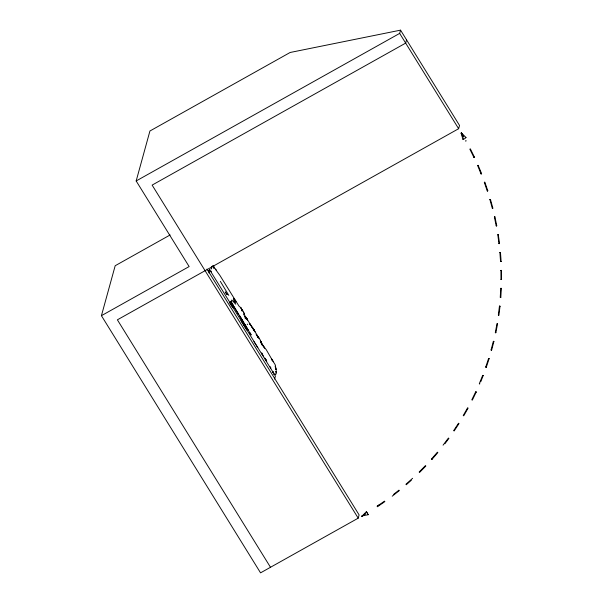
<?xml version="1.0" encoding="UTF-8"?>
<svg xmlns="http://www.w3.org/2000/svg" width="603" height="603" viewBox="0 0 603 603"><rect width="100%" height="100%" fill="white"/><g stroke="black" fill="none" stroke-linecap="round" stroke-linejoin="round"><path stroke-width="0.9" d="M500.98 279.393L500.912 270.438M500.761 288.34L500.249 297.264M501.342 288.362L500.829 297.309M213.786 268.199L213.522 266.006M211.63 267.37L211.774 266.767M499.442 306.166L498.349 315.03M500.023 306.226L498.922 315.113L498.462 314.985M211.691 267.868L211.796 267.016M497.535 323.947L495.862 332.735M495.289 332.622L496.962 323.849L497.467 323.886M211.088 269.134L211.178 268.727M244.637 314.397L244.162 313.296M493.895 341.464L491.641 350.132M493.329 341.328L491.083 349.966M206.98 269.059L359.102 514.909L358.212 518.158L260.549 572.85L101.425 315.686L189.138 266.564L136.172 180.96L149.928 131.002L290.126 52.484L400.55 30.15L459.531 125.462L458.634 128.71L117.381 319.824L270.498 567.28M101.425 315.686L115.188 265.727L170.114 234.966M208.924 272.925L209.746 269.94L275.42 376.068L274.591 379.061M136.172 180.96L399.661 33.399L400.55 30.15M406.565 39.858L405.668 43.107L152.129 185.098L358.212 518.158M488.558 358.529L485.754 367.001M489.116 358.71L486.304 367.197M275.918 373.898L276.091 373.393M366.405 511.63L368.154 514.721L366.443 511.585L361.823 516.334M482.671 375.383L479.317 383.659M483.214 375.594L480.719 381.812M211.193 268.508L211.48 267.89M476.219 392.063L472.315 400.128M276.144 371.531L276.242 372.858M471.795 399.864L475.692 391.822L476.129 392.078M467.634 407.779L463.217 415.565M468.147 408.058L463.722 415.851M458.551 423.2L453.629 430.693M459.041 423.51L454.112 431.009M245.534 318.392L245.135 318.829M448.466 438.012L443.062 445.172M448.934 438.358L444.901 443.748M437.424 452.167L431.552 458.981M437.868 452.544L431.982 459.365M247.697 324.128L247.253 324.557M425.454 465.606L419.145 472.043M425.876 466.013L419.552 472.458M412.618 478.285L405.894 484.315M411.352 480.229L406.279 484.752M461.408 132.886L461.054 133.097L463.315 137.122M461.446 132.969L466.006 137.514L464.664 138.743L462.931 139.346L461.114 133.165M465.991 140.891L465.659 141.079L465.961 140.808M463.39 138.728L462.931 139.346M398.967 490.133L393.638 494.37M399.337 490.586L392.206 496.201M208.457 270.868L209.671 269.956M477.659 165.478L478.081 165.388L477.727 165.554M384.548 501.123L377.071 506.279L378.948 505.02M384.887 501.59L377.395 506.761M275.933 374.094L274.78 374.682L275.239 374.425M481.156 173.845L481.541 173.694M484.375 182.31L484.759 182.174M208.698 270.792L209.316 270.423M363.586 514.736L365.546 513.568M365.169 514.465L361.898 516.394M487.314 190.872L487.706 190.744M487.729 190.842L487.337 190.97M208.11 270.853L209.746 269.94M489.975 199.503L490.375 199.389M490.382 199.495L490.035 199.601M492.357 208.208L492.757 208.11M492.734 208.231L492.395 208.314M494.452 216.982L494.852 216.892M494.837 217.012L494.49 217.08M496.261 225.801L496.668 225.718M496.676 225.831L496.292 225.906M498.206 234.71L497.844 234.771M499.02 243.567L499.442 243.514M499.442 243.627L499.08 243.68M465.237 137.635L465.983 137.492M499.97 252.491L500.392 252.453M500.392 252.567L500.03 252.604M274.757 374.041L273.611 374.418M500.633 261.431L501.048 261.408M501.025 261.529L500.678 261.551M500.995 270.385L501.41 270.378M501.395 270.498L500.995 270.498M501.07 279.34L501.477 279.347L501.492 270.43M501.425 279.475L501.093 279.468M500.844 288.287L501.259 288.302M501.236 288.422L500.874 288.415M361.702 515.949L368.116 514.743M500.332 297.219L500.746 297.249M500.739 297.362L500.347 297.339M499.525 306.12L499.947 306.166M499.917 306.279L499.54 306.241M498.787 315.165L498.447 315.113M497.437 323.999L497.045 323.932M495.372 332.585L495.794 332.668M495.756 332.781L495.402 332.72M493.427 341.29L493.827 341.388M493.782 341.509L493.427 341.426M491.181 349.936L491.581 350.041M491.535 350.162L491.181 350.064M488.656 358.499L489.048 358.619M488.973 358.732L488.656 358.627M485.852 366.971L486.252 367.114M486.191 367.219L485.83 367.099M498.191 234.597L497.799 234.657L498.952 243.635M482.769 375.352L483.169 375.511M483.124 375.616L482.724 375.458M479.408 383.629L479.8 383.794M479.747 383.9L479.393 383.757M275.955 371.621L276.415 372.692L275.865 371.614M475.782 391.799L476.166 391.973M273.656 372.744L273.265 372.157M431.869 459.343L431.575 459.079L431.959 459.275M251.881 327.135L255.197 331.68L258.024 337.642L256.795 334.982L260.029 339.549L262.32 345.195L260.36 341.064L264.74 348.172L261.777 344.109L262.697 345.368M241.11 308.027L238.954 306.053L219.982 275.533L214.653 268.154M244.547 316.206L245.293 316.974M252.393 327.693L254.881 331.891L253.26 328.424L249.506 323.464M243.446 314.374L244.117 315.128M249.325 323.336L250.637 324.851M251.655 326.849L252.529 327.844M242.233 310.289L240.763 307.696L243.001 311.118M262.652 345.3L266.247 349.687L272.594 360.639L272.187 359.885M244.916 317.495L245.587 318.294M243.484 312.482L244.049 313.161L243.017 311.186M259.463 338.75L256.185 334.175L258.777 337.966M244.682 316.078L245.308 316.884M231.846 305.11L230.338 303.505M231.205 304.138L229.803 302.337L230.663 303.987M215.542 269.111L216.447 270.295M225.243 292.025L227.173 294.633L225.303 292.086M249.913 332.848L250.923 334.424L249.16 331.522M229.962 303.663L232.962 307.801L231.055 302.314L231.756 300.015L235.773 304.206L233.7 300.671L235.358 302.276L233.76 298.877L235.909 301.394L233.504 298.289M248.64 330.738L240.906 318.09M250.072 324.248L251.3 326.035L245.217 316.01M261.702 353.479L263.722 356.486M264.732 357.986L266.247 360.232M273.408 361.74L271.493 358.83L275.202 364.762L276.129 370.234M244.396 323.909L245.006 324.844M248.715 330.746L230.738 301.342L233.715 306.279M244.539 323.947L245.014 324.693M231.718 303.121L231.959 303.437L230.738 301.342M242.813 320.947L239.821 316.017M265.931 359.976L266.76 361.287M250.607 333.994L251.24 334.989M253.953 341.637L257.798 347.727M265.41 358.891L266.164 360.097M399.661 33.399L458.634 128.71M240.981 320.683L246.717 330.007M231.56 302.812L238.569 314.269M244.803 315.957L245.315 316.801M461.506 132.879L463.805 136.821M270.099 366.654L270.913 368.049M246.295 317.736L247.66 320.336L246.778 318.572L247.087 319.175M228.816 295.425L220.329 281.352M245.625 325.695L246.114 326.622M261.725 352.823L262.712 354.73M469.827 149.122L473.845 157.285M470.34 148.851L474.38 157.036M244.132 313.417L244.524 314.261M477.606 165.554L480.244 171.81M478.141 165.32L481.631 173.709M275.315 366.466L276.438 369.963M272.435 371.584L272.752 372.353M210.99 270.966L211.344 271.84M212.678 265.787L212.972 266.526L212.889 266.059M213.477 265.637L213.899 267.845M484.307 182.392L487.247 190.947M484.857 182.196L487.797 190.767M242.037 310.839L241.501 308.728M489.907 199.585L492.289 208.284M490.465 199.42L492.847 208.141M241.765 309.882L242.059 310.922M213.748 266.119L214.005 268.011M275.239 366.179L275.714 369.624M494.385 217.05L496.194 225.869M494.95 216.922L496.766 225.763M498.289 234.642L499.525 243.559M499.895 252.559L500.55 261.491M500.475 252.499L501.131 261.461M473.913 157.195L474.32 157.104L473.928 157.187M254.526 330.527L254.029 329.796L254.489 330.489M272.36 360.179L271.976 359.494L272.594 360.639L272.36 360.179M260.813 341.969L260.345 341.094L260.79 341.999M481.088 173.913L480.252 171.832L481.088 173.92M261.272 343.137L260.436 340.589L261.257 343.145M273.212 372.692L273.076 371.87L273.212 372.692"/></g></svg>
